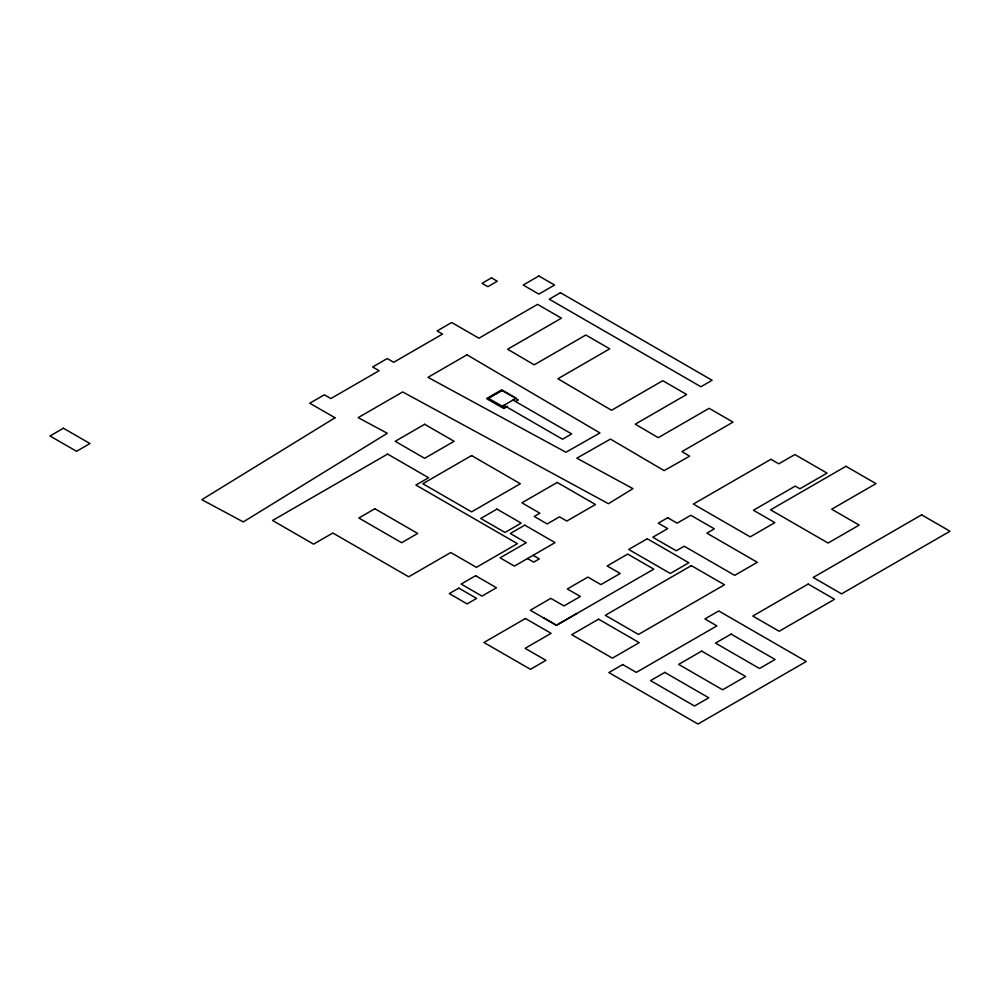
<?xml version="1.0" encoding="UTF-8"?>
<svg xmlns="http://www.w3.org/2000/svg" width="1000" height="1000" viewBox="0 0 1000 1000"><rect width="100%" height="100%" fill="white"/><g stroke="black" fill="none" stroke-linecap="round" stroke-linejoin="round"><path stroke-width="1.5" d="M488.537 398.3L502.038 390.513M502.212 406.262L516.213 398.175L502.212 390.087L488.2 398.175L504.913 407.75M507.612 406.188L503.65 408.475L486.562 398.612L501.312 390.087L510.662 395.487M515.7 401.512L518.4 399.963L511.962 396.238M576.912 613.413L556.35 625.275L530.3 610.237L550.85 598.362L563.962 605.938L580.35 596.475L567.325 588.962L587.875 577.087L600.9 584.612L620.188 573.475L607.163 565.95L627.712 554.087L653.775 569.138L556.538 625.262L543.513 617.75M512.975 400.037L571.688 433.938L562.525 439.225L503.825 405.325M533.1 555.312L539.338 558.9L533.725 562.137L527.5 558.538M335.037 417.762L201.825 499.688L243.287 521.925L387.3 433.288L358.162 417.65L402.675 391.95L608.438 503.713L632.938 488.65L576.825 458.175L610.45 439.087L664.15 470.625L689.675 456.15L681.95 451.613L733.037 422.113L709.125 408.312L658.25 437.688L635.25 424.188L686.663 394.5L662.763 380.7L611.55 410.275L557.9 378.762L609.738 348.825L585.825 335.025L534.2 364.837L507.638 349.237L561.462 318.163L537.55 304.363L478.925 338.212L451.7 322.5L437.113 330.925L442.562 334.075L393.7 362.287L387.225 358.55L372.638 366.975L379.1 370.712L330.85 398.562L324.338 394.8L309.738 403.225L335.037 417.762M63.412 428.225L50 435.975L76.55 451.3L89.963 443.55L63.412 428.225M491.475 277.863L482.038 283.325L487.875 286.688L497.312 281.238L491.475 277.863M538.862 275.975L523.175 285.038L538.862 294.1L554.562 285.038L538.862 275.975M560.462 292.725L549.25 299.188L700.913 386.75L712.125 380.288L560.462 292.725M466.975 354.825L427.987 377.337L565.925 452.25L599.963 432.938L466.975 354.825M424.65 424.288L395.188 441.3L424.65 458.312L454.113 441.3L424.65 424.288M387.587 454.075L272.575 520.475L313.562 544.138L332.85 533.013L408.7 576.8L450.75 552.525L476.4 567.337L517.4 543.663L415.9 485.062L428.587 477.738L387.587 454.075M374.9 508.738L358.837 518.013L401.637 542.725L417.7 533.45L374.9 508.738M471.575 455.575L422.825 483.725L471.575 511.875L520.337 483.725L471.575 455.575M496.962 509.1L480.737 518.462L504.988 532.463L521.213 523.1L496.962 509.1M557.225 482.438L521.912 502.825L539.875 513.2L534.237 516.462L547.2 523.95L559.525 516.825L566.838 521.05L595.475 504.525L557.225 482.438M524.8 525.15L510.325 533.513L526.275 542.725L500.1 557.837L514.4 566.1L555.062 542.625L524.8 525.15M475.637 575.712L461.138 584.075L481.962 596.1L496.463 587.737L475.637 575.712M458.8 588.125L449.3 593.6L467.125 603.9L476.625 598.413L458.8 588.125M667.7 517.737L658.275 523.175L667.7 528.625L652.788 537.238L676.287 550.8L684.225 546.225L734.675 575.35L757.312 562.288L706.862 533.15L714.325 528.85L690.812 515.275L677.125 523.175L667.7 517.737M770.925 459.288L693.375 504.062L750.2 536.862L774.862 522.625L753.425 510.25L795.238 486.112L799.875 488.787L827.038 473.113L794.875 454.538L778.787 463.825L770.925 459.288M647.262 538.75L628.713 549.462L670.312 573.475L688.85 562.762L647.262 538.75M525.45 618.513L483.938 642.487L530.45 669.312L545.95 660.362L525.125 648.337L551.1 633.325L525.45 618.513M845.975 466.3L770.562 509.837L828.1 543.05L859.188 525.1L831.675 509.225L875.987 483.638L845.975 466.3M598.575 619.175L571.737 634.675L612.388 658.15L639.225 642.65L598.575 619.175M691.338 565.625L605.288 615.3L638.45 634.45L724.5 584.775L691.338 565.625M622.712 664.55L608.85 672.55L698 724.025L806.3 661.488L718.75 610.95L704.9 618.95L716.888 625.875L636.3 672.4L622.712 664.55M921.625 514.85L813.175 577.463L841.55 593.85L950 531.237L921.625 514.85M808.188 584.062L752.812 616.038L779.175 631.263L834.55 599.288L808.188 584.062M664.788 672.4L650.537 680.612L694.538 706.012L708.775 697.8L664.788 672.4M701.675 651.1L678.65 664.388L722.638 689.788L745.662 676.5L701.675 651.1M731.125 634.1L715.525 643.1L759.525 668.5L775.113 659.488L731.125 634.1"/></g></svg>
